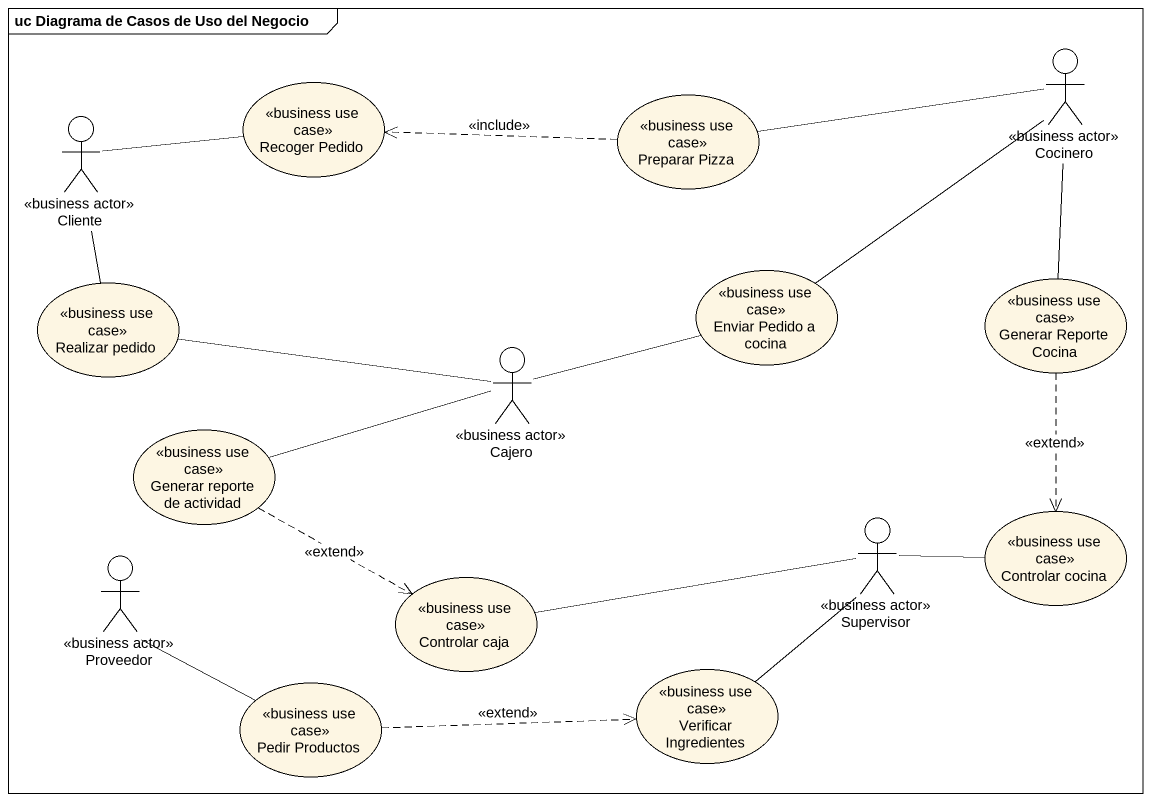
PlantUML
@startuml
mainframe uc Diagrama de Casos de Uso del Negocio
actor Cocinero <<business actor>>
usecase "Recoger Pedido" as Recoger_Pedido <<business use case>>
usecase "Preparar Pizza" as Preparar_Pizza <<business use case>>
actor Cliente <<business actor>>
usecase "Realizar pedido" as Realizar_pedido <<business use case>>
usecase "Enviar Pedido a cocina" as Enviar_Pedido_a_cocina <<business use case>>
usecase "Generar Reporte Cocina" as Generar_Reporte_Cocina <<business use case>>
actor Cajero <<business actor>>
usecase "Generar reporte de actividad" as Generar_reporte_de_actividad <<business use case>>
actor Supervisor <<business actor>>
usecase "Controlar cocina" as Controlar_cocina <<business use case>>
actor Proveedor <<business actor>>
usecase "Controlar caja" as Controlar_caja <<business use case>>
usecase "Pedir Productos" as Pedir_Productos <<business use case>>
usecase "Verificar Ingredientes" as Verificar_Ingredientes <<business use case>>
Cocinero -left- Preparar_Pizza
Cocinero -- Generar_Reporte_Cocina
Recoger_Pedido -left- Cliente
Preparar_Pizza .left.> Recoger_Pedido : <<include>>
Cliente -- Realizar_pedido
Enviar_Pedido_a_cocina -up- Cocinero
Generar_Reporte_Cocina ..> Controlar_cocina : <<extend>>
Cajero -left- Realizar_pedido
Cajero -right- Enviar_Pedido_a_cocina
Cajero -left- Generar_reporte_de_actividad
Generar_reporte_de_actividad .right.> Controlar_caja : <<extend>>
Supervisor -right- Controlar_cocina
Supervisor -left- Controlar_caja
Supervisor -- Verificar_Ingredientes
Proveedor -right- Pedir_Productos
Pedir_Productos .right.> Verificar_Ingredientes : <<extend>>
@enduml
